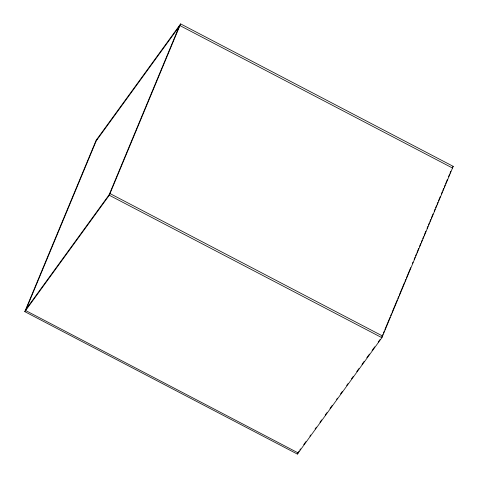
<?xml version="1.0" encoding="UTF-8"?>
<svg xmlns="http://www.w3.org/2000/svg" width="478" height="478" viewBox="0 0 478 478"><rect width="100%" height="100%" fill="white"/><g stroke="black" fill="none" stroke-linecap="round" stroke-linejoin="round"><path stroke-width="0.72" d="M24.796 311.65L96.12 140.305L180.618 23.9L453.204 166.35L381.88 337.695L297.382 454.1L24.796 311.65L109.295 195.245L180.618 23.9M96.944 139.164L25.621 310.509L298.212 452.959L298.911 451.28M109.163 194.707L179.089 26.72M297.382 454.1L297.955 452.726M381.755 337.157L382.902 334.403M383.476 333.023L384.33 330.961M384.904 329.581L390.066 317.189M390.64 315.815L391.494 313.747M392.068 312.373L397.23 299.975M397.804 298.601L398.664 296.533M399.232 295.159L404.394 282.767M404.968 281.387L405.828 279.325M406.402 277.945L410.698 267.62M412.418 263.492L412.992 262.111M414.139 259.357L414.994 257.295M415.567 255.915L416.428 253.848M417.001 252.474L418.722 248.345M419.582 246.278L420.73 243.523M421.303 242.149L422.164 240.081M422.731 238.707L423.592 236.64M424.165 235.26L425.886 231.131M427.033 228.376L427.894 226.315M428.467 224.935L429.328 222.868M429.901 221.493L430.756 219.426M431.329 218.052L433.05 213.917M434.197 211.168L435.058 209.101M435.631 207.721L436.492 205.66M437.065 204.279L437.92 202.218M438.493 200.838L440.214 196.709M441.361 193.954L442.222 191.887M442.795 190.513L443.656 188.446M444.229 187.071L445.09 185.004M445.657 183.63L447.378 179.495M448.525 176.741L449.386 174.679M449.959 173.299L450.82 171.238M96.245 140.843L179.919 25.579L452.505 168.029M26.32 308.83L109.994 193.566L382.579 336.016L381.707 337.223M452.331 167.557L453.204 166.35M299.784 450.073L300.662 448.866M303.727 444.642L305.92 441.618M309.864 436.193L310.742 434.974M315.116 428.951L316.442 427.123M319.937 422.313L321.7 419.881M325.195 415.071L326.964 412.634M330.011 408.433L332.222 405.386M336.584 399.381L337.48 398.144M340.527 393.95L342.302 391.5M346.658 385.501L348.002 383.649M351.479 378.863L353.26 376.401M356.737 371.621L358.96 368.556M361.989 364.379L364.218 361.308M366.811 357.741L369.482 354.061M372.069 350.499L374.74 346.819M378.2 342.051L379.998 339.571M109.295 195.245L381.88 337.695"/></g></svg>
